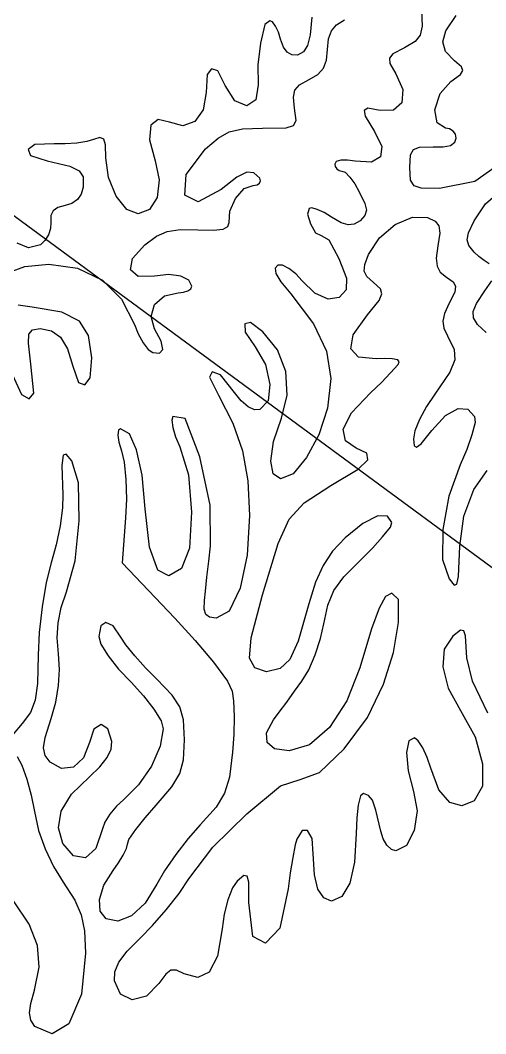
# Model space of a CAD drawing. Header units: metres. Extents: x -276 to 353, y -236 to 239.
# Drawn here: x 107.5 to 172.6, y -219.7 to -78.1 of the extents above; entities that cross this region are included whole.
import ezdxf

# ---------------------------------------------------------------- set-up
doc = ezdxf.new("R2010")
doc.units = ezdxf.units.M
doc.layers.add('Draw', color=2, linetype='CONTINUOUS')
doc.layers.add('Skip', color=1, linetype='CONTINUOUS')

msp = doc.modelspace()

# ---------------------------------------------------------------- linework, layer by layer
at = {"layer": 'draw'}
for p, q in [((148.23, -77.62), (148.01, -80.08)), ((163.6, -76.71), (163.69, -78.9)), ((167.01, -79.52), (168.45, -77.4)), ((141.68, -78.66), (141.08, -81.25)), ((142.38, -78.13), (141.68, -78.66)), ((142.75, -78.29), (142.38, -78.13)), ((143.17, -78.88), (142.75, -78.29)), ((143.57, -79.71), (143.17, -78.88)), ((150.98, -79.52), (151.71, -78.68)), ((151.71, -78.68), (152.82, -78)), ((163.69, -78.9), (163.42, -80.14)), ((143.87, -80.69), (143.57, -79.71)), ((144.26, -81.8), (143.87, -80.69)), ((148.01, -80.08), (147.64, -81.6)), ((150.45, -82.13), (150.58, -80.64)), ((150.58, -80.64), (150.98, -79.52)), ((163.42, -80.14), (162.68, -81.02)), ((166.55, -81.09), (167.01, -79.52)), ((141.08, -81.25), (140.71, -84.27)), ((144.78, -82.54), (144.26, -81.8)), ((147.64, -81.6), (147.06, -82.49)), ((150.31, -83.65), (150.45, -82.13)), ((161.21, -81.9), (159.58, -82.77)), ((162.68, -81.02), (161.21, -81.9)), ((166.94, -82.42), (166.55, -81.09)), ((145.44, -82.91), (144.78, -82.54)), ((146.23, -82.93), (145.44, -82.91)), ((147.06, -82.49), (146.23, -82.93)), ((159.58, -82.77), (159.09, -83.37)), ((159.09, -83.37), (159.14, -84.11)), ((168.2, -83.72), (166.94, -82.42)), ((134.23, -84.85), (133.59, -85.66)), ((135.08, -85.15), (134.23, -84.85)), ((140.71, -84.27), (140.74, -87.1)), ((149.1, -85.62), (149.89, -84.77)), ((149.89, -84.77), (150.31, -83.65)), ((159.14, -84.11), (159.98, -85.54)), ((169.18, -84.55), (168.2, -83.72)), ((169.35, -85.07), (169.18, -84.55)), ((133.59, -85.66), (133.45, -88.17)), ((136.11, -87.19), (135.08, -85.15)), ((146.54, -87.08), (147.86, -86.35)), ((147.86, -86.35), (149.1, -85.62)), ((159.98, -85.54), (160.96, -87.73)), ((167.7, -86.63), (169.03, -85.62)), ((169.03, -85.62), (169.35, -85.07)), ((137.48, -89.31), (136.11, -87.19)), ((140.74, -87.1), (140.4, -89.18)), ((145.87, -87.83), (146.54, -87.08)), ((160.96, -87.73), (160.83, -89.58)), ((166.19, -88.32), (167.7, -86.63)), ((133.45, -88.17), (133.04, -90.57)), ((140.4, -89.18), (139.15, -90.02)), ((145.66, -88.82), (145.87, -87.83)), ((145.84, -90.33), (145.66, -88.82)), ((165.47, -90.57), (166.19, -88.32)), ((133.04, -90.57), (131.87, -92.23)), ((139.15, -90.02), (137.48, -89.31)), ((146.05, -92.05), (145.84, -90.33)), ((156.08, -90.35), (155.58, -90.68)), ((157.81, -90.68), (156.08, -90.35)), ((159.67, -90.63), (157.81, -90.68)), ((160.83, -89.58), (159.67, -90.63)), ((165.77, -92.39), (165.47, -90.57)), ((126.76, -91.91), (125.74, -92.7)), ((128.34, -92.29), (126.76, -91.91)), ((155.58, -90.68), (155.69, -91.47)), ((155.69, -91.47), (157.03, -93.62)), ((125.74, -92.7), (125.55, -94.75)), ((130.19, -92.82), (128.34, -92.29)), ((131.87, -92.23), (130.19, -92.82)), ((136.69, -93.67), (138.55, -93.25)), ((138.55, -93.25), (141.34, -93.13)), ((141.34, -93.13), (144.65, -93.08)), ((144.65, -93.08), (145.67, -92.77)), ((145.67, -92.77), (146.05, -92.05)), ((166.95, -93.13), (165.77, -92.39)), ((167.52, -93.23), (166.95, -93.13)), ((168.01, -93.54), (167.52, -93.23)), ((117.7, -94.71), (116.77, -95.01)), ((118.61, -94.45), (117.7, -94.71)), ((119.13, -94.68), (118.61, -94.45)), ((119.39, -95.45), (119.13, -94.68)), ((125.55, -94.75), (126.34, -97.72)), ((133.37, -96.05), (135.12, -94.52)), ((135.12, -94.52), (136.69, -93.67)), ((157.03, -93.62), (158.02, -95.69)), ((168.33, -93.99), (168.01, -93.54)), ((168.23, -95.12), (168.45, -94.52)), ((168.45, -94.52), (168.33, -93.99)), ((109.51, -95.41), (108.55, -96.11)), ((108.55, -96.11), (108.9, -96.97)), ((112.2, -95.34), (109.51, -95.41)), ((113.76, -95.35), (112.2, -95.34)), ((115.36, -95.22), (113.76, -95.35)), ((116.77, -95.01), (115.36, -95.22)), ((119.45, -97.3), (119.39, -95.45)), ((130.69, -99.61), (133.37, -96.05)), ((158.02, -95.69), (157.83, -97.14)), ((162.05, -96.89), (162.45, -96.12)), ((162.45, -96.12), (163.3, -95.78)), ((163.3, -95.78), (165.2, -95.77)), ((165.2, -95.77), (166.64, -95.76)), ((166.64, -95.76), (167.64, -95.54)), ((167.64, -95.54), (168.23, -95.12)), ((108.9, -96.97), (111.2, -97.69)), ((111.2, -97.69), (114.41, -98.46)), ((119.81, -100.04), (119.45, -97.3)), ((152.29, -97.63), (151.66, -97.82)), ((153.22, -97.6), (152.29, -97.63)), ((154.33, -97.75), (153.22, -97.6)), ((157.83, -97.14), (156.58, -97.88)), ((161.95, -98.63), (162.05, -96.89)), ((114.41, -98.46), (115.71, -99.08)), ((115.71, -99.08), (116.25, -99.95)), ((126.34, -97.72), (126.9, -100.38)), ((151.66, -97.82), (151.45, -98.15)), ((151.45, -98.15), (151.52, -98.52)), ((151.52, -98.52), (151.73, -98.84)), ((151.73, -98.84), (152.05, -99.05)), ((152.05, -99.05), (152.42, -99.13)), ((152.42, -99.13), (152.89, -99.31)), ((156.58, -97.88), (154.33, -97.75)), ((162.07, -100.42), (161.95, -98.63)), ((174.68, -98.04), (171.05, -100.59)), ((116.25, -99.95), (116.27, -101.37)), ((120.89, -102.62), (119.81, -100.04)), ((126.9, -100.38), (126.61, -102.81)), ((130.49, -102.52), (130.69, -99.61)), ((137.75, -99.97), (135.54, -101.7)), ((139.13, -99.29), (137.75, -99.97)), ((140.12, -99.38), (139.13, -99.29)), ((140.95, -100.13), (140.12, -99.38)), ((140.94, -100.83), (141.06, -100.51)), ((141.06, -100.51), (140.95, -100.13)), ((152.89, -99.31), (153.55, -99.98)), ((153.55, -99.98), (154.25, -100.92)), ((162.54, -101.19), (162.07, -100.42)), ((116.27, -101.37), (115.98, -102.35)), ((135.54, -101.7), (132.35, -103.42)), ((137.57, -102.98), (138.79, -101.59)), ((138.79, -101.59), (140.04, -101.13)), ((140.04, -101.13), (140.58, -101.05)), ((140.58, -101.05), (140.94, -100.83)), ((154.25, -100.92), (154.89, -102.03)), ((163.53, -101.52), (162.54, -101.19)), ((166.11, -101.55), (163.53, -101.52)), ((171.05, -100.59), (166.11, -101.55)), ((115.45, -103.12), (114.68, -103.66)), ((115.98, -102.35), (115.45, -103.12)), ((122.39, -104.5), (120.89, -102.62)), ((126.61, -102.81), (125.55, -104.5)), ((132.35, -103.42), (130.49, -102.52)), ((136.76, -104.75), (137.57, -102.98)), ((154.89, -102.03), (155.67, -103.66)), ((172.54, -103.7), (174.32, -102.2)), ((112.07, -104.67), (111.75, -105.35)), ((112.72, -104.21), (112.07, -104.67)), ((113.72, -103.94), (112.72, -104.21)), ((114.68, -103.66), (113.72, -103.94)), ((123.97, -105.13), (122.39, -104.5)), ((125.55, -104.5), (123.97, -105.13)), ((136.68, -106.34), (136.76, -104.75)), ((147.89, -104.35), (147.64, -105.14)), ((148.23, -104.25), (147.89, -104.35)), ((149, -104.5), (148.23, -104.25)), ((149.95, -104.94), (149, -104.5)), ((155.88, -104.62), (155.66, -105.35)), ((155.67, -103.66), (155.88, -104.62)), ((170.96, -106.09), (172.54, -103.7)), ((111.75, -105.35), (111.72, -106.3)), ((147.64, -105.14), (148.06, -106.5)), ((150.98, -105.56), (149.95, -104.94)), ((152.34, -106.35), (150.98, -105.56)), ((154.99, -106.09), (154.16, -106.57)), ((155.66, -105.35), (154.99, -106.09)), ((159.92, -106.6), (162.32, -105.57)), ((162.32, -105.57), (164.43, -105.62)), ((164.43, -105.62), (165.48, -106.12)), ((165.48, -106.12), (166.01, -106.78)), ((170.17, -107.78), (170.96, -106.09)), ((111.68, -107.16), (111.39, -108.06)), ((111.72, -106.3), (111.68, -107.16)), ((126.5, -108.25), (128.03, -107.58)), ((128.03, -107.58), (129.82, -107.3)), ((129.82, -107.3), (132.3, -107.34)), ((132.3, -107.34), (134.5, -107.41)), ((134.5, -107.41), (135.83, -107.27)), ((135.83, -107.27), (136.5, -106.9)), ((136.5, -106.9), (136.68, -106.34)), ((148.06, -106.5), (148.78, -107.75)), ((153.33, -106.66), (152.34, -106.35)), ((154.16, -106.57), (153.33, -106.66)), ((157.72, -108.45), (159.92, -106.6)), ((166.01, -106.78), (166.14, -107.8)), ((110.9, -108.86), (110.28, -109.43)), ((111.39, -108.06), (110.9, -108.86)), ((124.89, -109.42), (126.5, -108.25)), ((148.78, -107.75), (149.53, -108.13)), ((149.53, -108.13), (150.63, -108.74)), ((150.63, -108.74), (152.02, -111.33)), ((156.19, -110.79), (157.72, -108.45)), ((166.14, -107.8), (165.88, -109.6)), ((169.97, -108.76), (170.17, -107.78)), ((170.2, -109.55), (169.97, -108.76)), ((108.63, -109.85), (107.02, -109.2)), ((110.28, -109.43), (108.63, -109.85)), ((123.14, -111.36), (124.89, -109.42)), ((165.88, -109.6), (165.66, -111.31)), ((170.94, -110.47), (170.2, -109.55)), ((122.89, -112.95), (123.14, -111.36)), ((152.02, -111.33), (153.1, -114.11)), ((155.64, -112.21), (156.19, -110.79)), ((165.66, -111.31), (165.77, -112.44)), ((171.59, -111.07), (170.94, -110.47)), ((172.33, -111.63), (171.59, -111.07)), ((173.04, -112.09), (172.33, -111.63)), ((105.46, -113.43), (108.1, -112.45)), ((108.1, -112.45), (111.44, -112.13)), ((111.44, -112.13), (115.48, -112.7)), ((115.48, -112.7), (118.95, -114.36)), ((123.97, -113.87), (122.89, -112.95)), ((143.48, -112.28), (143.11, -112.72)), ((143.11, -112.72), (143.22, -113.47)), ((144.14, -112.29), (143.48, -112.28)), ((145.04, -112.75), (144.14, -112.29)), ((146.01, -113.5), (145.04, -112.75)), ((155.57, -113.12), (155.64, -112.21)), ((155.94, -113.87), (155.57, -113.12)), ((165.77, -112.44), (166.22, -113.27)), ((166.22, -113.27), (167.07, -113.94)), ((118.95, -114.36), (121.64, -117.04)), ((126.25, -113.82), (123.97, -113.87)), ((128.26, -113.61), (126.25, -113.82)), ((129.93, -113.82), (128.26, -113.61)), ((131.04, -114.39), (129.93, -113.82)), ((131.45, -115.23), (131.04, -114.39)), ((143.22, -113.47), (143.92, -114.63)), ((143.92, -114.63), (145.3, -116.31)), ((146.91, -114.48), (146.01, -113.5)), ((148.67, -116.19), (146.91, -114.48)), ((153.1, -114.11), (153.05, -115.72)), ((156.86, -114.69), (155.94, -113.87)), ((157.86, -115.58), (156.86, -114.69)), ((167.07, -113.94), (168.03, -114.6)), ((168.03, -114.6), (168.35, -115.21)), ((172.46, -115.89), (173.42, -114.48)), ((129.57, -116.13), (130.29, -116.06)), ((130.29, -116.06), (130.89, -115.86)), ((130.89, -115.86), (131.31, -115.57)), ((131.31, -115.57), (131.45, -115.23)), ((153.05, -115.72), (152.05, -116.81)), ((158.06, -116.29), (157.86, -115.58)), ((168.23, -116.04), (167.46, -117.6)), ((168.35, -115.21), (168.23, -116.04)), ((171.27, -117.63), (172.46, -115.89)), ((121.64, -117.04), (123.43, -120.57)), ((126.26, -117.79), (127.65, -116.57)), ((127.65, -116.57), (129.57, -116.13)), ((145.3, -116.31), (148.48, -120.49)), ((150.52, -117.02), (148.67, -116.19)), ((152.05, -116.81), (150.52, -117.02)), ((156.03, -119.21), (157.66, -117.2)), ((157.66, -117.2), (158.06, -116.29)), ((109.14, -118.14), (107.18, -117.86)), ((113.29, -118.86), (109.14, -118.14)), ((115.73, -120.11), (113.29, -118.86)), ((125.76, -119.48), (126.26, -117.79)), ((167.46, -117.6), (166.8, -119.02)), ((170.81, -118.74), (171.27, -117.63)), ((170.87, -119.64), (170.81, -118.74)), ((117.02, -122.13), (115.73, -120.11)), ((126.26, -121.19), (125.76, -119.48)), ((139.66, -120.28), (138.87, -120.5)), ((141.4, -121.59), (139.66, -120.28)), ((154.05, -122.01), (156.03, -119.21)), ((166.8, -119.02), (166.57, -120.1)), ((166.57, -120.1), (166.72, -121.08)), ((171.41, -120.58), (170.87, -119.64)), ((108.68, -121.92), (109.19, -121.34)), ((109.19, -121.34), (110.23, -121.13)), ((110.23, -121.13), (111.82, -121.45)), ((111.82, -121.45), (113.08, -122.36)), ((123.43, -120.57), (123.96, -121.9)), ((127.18, -122.91), (126.26, -121.19)), ((138.87, -120.5), (138.91, -121.63)), ((138.91, -121.63), (140.33, -123.71)), ((143.46, -124.13), (141.4, -121.59)), ((148.48, -120.49), (150.29, -124.29)), ((166.72, -121.08), (167.24, -122.17)), ((172.65, -121.68), (171.41, -120.58)), ((108.59, -123.16), (108.68, -121.92)), ((108.95, -126.13), (108.59, -123.16)), ((113.08, -122.36), (114.06, -123.97)), ((117.45, -125.25), (117.02, -122.13)), ((123.96, -121.9), (124.64, -123.12)), ((124.64, -123.12), (125.36, -124.07)), ((127.39, -124.07), (127.18, -122.91)), ((153.72, -123.98), (154.05, -122.01)), ((167.24, -122.17), (168.15, -124.05)), ((114.06, -123.97), (114.83, -126.38)), ((125.36, -124.07), (125.99, -124.51)), ((125.99, -124.51), (126.94, -124.58)), ((126.94, -124.58), (127.39, -124.07)), ((140.33, -123.71), (141.75, -126.18)), ((144.63, -127.16), (143.46, -124.13)), ((150.29, -124.29), (150.9, -128.1)), ((154.79, -125.13), (153.72, -123.98)), ((168.15, -124.05), (168.25, -125.53)), ((117.26, -128.01), (117.45, -125.25)), ((157.24, -125.37), (154.79, -125.13)), ((158.47, -125.32), (157.24, -125.37)), ((159.5, -125.39), (158.47, -125.32)), ((160.26, -125.53), (159.5, -125.39)), ((160.45, -125.78), (160.26, -125.53)), ((160.3, -126.17), (160.45, -125.78)), ((168.25, -125.53), (167.53, -127.23)), ((105.83, -126.38), (107.64, -130.34)), ((109.36, -130.16), (108.95, -126.13)), ((114.83, -126.38), (115.6, -128.66)), ((134.32, -127.21), (133.93, -127.94)), ((135.47, -127.62), (134.32, -127.21)), ((141.75, -126.18), (142.37, -128.94)), ((144.81, -130.43), (144.63, -127.16)), ((157.98, -128.66), (159.27, -127.33)), ((159.27, -127.33), (160.3, -126.17)), ((167.53, -127.23), (165.45, -130.29)), ((115.6, -128.66), (116.5, -129.01)), ((116.5, -129.01), (117.26, -128.01)), ((133.93, -127.94), (135.21, -130.46)), ((137.41, -130.08), (135.47, -127.62)), ((150.9, -128.1), (150.42, -132.25)), ((156.45, -130.13), (157.98, -128.66)), ((108.7, -130.94), (109.36, -130.16)), ((138.38, -131.26), (137.41, -130.08)), ((142.37, -128.94), (142.12, -131.26)), ((153.79, -132.93), (156.45, -130.13)), ((107.64, -130.34), (108.7, -130.94)), ((135.21, -130.46), (137.21, -134.38)), ((139.35, -132.08), (138.38, -131.26)), ((142.12, -131.26), (140.98, -132.47)), ((144, -133.66), (144.81, -130.43)), ((165.45, -130.29), (164.3, -132.02)), ((140.24, -132.5), (139.35, -132.08)), ((140.98, -132.47), (140.24, -132.5)), ((150.42, -132.25), (149.21, -135.97)), ((152.64, -135.19), (153.79, -132.93)), ((164.3, -132.02), (163.33, -133.83)), ((166.95, -133.31), (168.7, -132.29)), ((168.7, -132.29), (170.07, -132.4)), ((170.07, -132.4), (171.02, -133.45)), ((128.82, -133.42), (128.64, -133.92)), ((128.64, -133.92), (128.8, -134.97)), ((130.55, -133.72), (128.82, -133.42)), ((132.56, -139.08), (130.55, -133.72)), ((137.21, -134.38), (138.53, -138.25)), ((142.88, -136.92), (144, -133.66)), ((163.33, -133.83), (162.65, -135.45)), ((165.03, -135.38), (166.95, -133.31)), ((171.08, -134.26), (170.63, -135.97)), ((171.02, -133.45), (171.08, -134.26)), ((121.18, -135.35), (121.12, -136.02)), ((121.46, -135.13), (121.18, -135.35)), ((122.72, -135.83), (121.46, -135.13)), ((123.74, -138.11), (122.72, -135.83)), ((128.8, -134.97), (129.18, -136.27)), ((152.95, -136.81), (152.64, -135.19)), ((162.65, -135.45), (162.46, -136.53)), ((163.52, -137.24), (165.03, -135.38)), ((121.12, -136.02), (121.27, -137.01)), ((121.27, -137.01), (121.63, -138.22)), ((129.18, -136.27), (129.77, -137.67)), ((142.5, -139.65), (142.88, -136.92)), ((149.21, -135.97), (147.51, -139.18)), ((154.45, -137.84), (152.95, -136.81)), ((162.46, -136.53), (162.57, -137.53)), ((162.91, -137.71), (163.52, -137.24)), ((170.63, -135.97), (169.92, -138.02)), ((113.9, -138.7), (113.45, -138.84)), ((114.66, -139.62), (113.9, -138.7)), ((121.63, -138.22), (122.01, -139.83)), ((124.52, -141.64), (123.74, -138.11)), ((129.77, -137.67), (130.98, -141.59)), ((138.53, -138.25), (139.28, -142.42)), ((155.94, -138.57), (154.45, -137.84)), ((156.09, -139.49), (155.94, -138.57)), ((162.57, -137.53), (162.91, -137.71)), ((169.92, -138.02), (168.99, -140.2)), ((113.45, -138.84), (113.28, -140.3)), ((115.6, -142.68), (114.66, -139.62)), ((122.01, -139.83), (122.24, -142.25)), ((134.01, -145.84), (132.56, -139.08)), ((142.85, -141.45), (142.5, -139.65)), ((147.51, -139.18), (145.62, -141.43)), ((154.74, -140.79), (156.09, -139.49)), ((113.28, -140.3), (113.42, -144.36)), ((130.98, -141.59), (131.42, -146.82)), ((143.87, -142.13), (142.85, -141.45)), ((145.62, -141.43), (143.87, -142.13)), ((150.91, -143.06), (154.74, -140.79)), ((168.99, -140.2), (167.41, -144.56)), ((170.91, -143.62), (172.77, -140.99)), ((115.68, -148.01), (115.6, -142.68)), ((122.24, -142.25), (122.31, -144.97)), ((124.95, -146.34), (124.52, -141.64)), ((139.28, -142.42), (139.54, -147.25)), ((113.42, -144.36), (113.37, -146.19)), ((147.18, -145.5), (150.91, -143.06)), ((169.53, -147.35), (170.91, -143.62)), ((122.31, -144.97), (122.2, -147.6)), ((134.08, -151.52), (134.01, -145.84)), ((145.09, -147.78), (147.18, -145.5)), ((167.41, -144.56), (166.57, -149.22)), ((113.37, -146.19), (113.02, -148.69)), ((125.52, -151.71), (124.95, -146.34)), ((131.42, -146.82), (131.15, -151.82)), ((139.54, -147.25), (139.22, -152.79)), ((115.13, -153.61), (115.68, -148.01)), ((122.2, -147.6), (121.7, -153.9)), ((143.52, -151.16), (145.09, -147.78)), ((155.38, -148.36), (152.89, -150.38)), ((157.49, -147.3), (155.38, -148.36)), ((158.84, -147.35), (157.49, -147.3)), ((159.45, -148.26), (158.84, -147.35)), ((159.23, -148.9), (159.45, -148.26)), ((168.94, -151.53), (169.53, -147.35)), ((113.02, -148.69), (112.47, -151.38)), ((158.15, -150.26), (159.23, -148.9)), ((166.57, -149.22), (166.53, -153.4)), ((112.47, -151.38), (111.79, -153.86)), ((133.84, -153.66), (134.08, -151.52)), ((141.34, -158.36), (143.52, -151.16)), ((152.89, -150.38), (151.14, -152.24)), ((156.73, -151.84), (158.15, -150.26)), ((126.7, -154.91), (125.52, -151.71)), ((131.15, -151.82), (130.01, -154.69)), ((139.22, -152.79), (138.2, -157.43)), ((151.14, -152.24), (149.81, -154.24)), ((155.04, -153.51), (156.73, -151.84)), ((168.75, -155.78), (168.94, -151.53)), ((111.79, -153.86), (111.09, -156.61)), ((113.93, -157.93), (115.13, -153.61)), ((121.7, -153.9), (129.07, -161.59)), ((133.58, -155.86), (133.84, -153.66)), ((149.81, -154.24), (148.74, -156.6)), ((152.73, -155.85), (155.04, -153.51)), ((166.53, -153.4), (167.45, -156.13)), ((128.26, -155.68), (126.7, -154.91)), ((130.01, -154.69), (128.26, -155.68)), ((111.09, -156.61), (110.5, -160.03)), ((133.36, -157.83), (133.58, -155.86)), ((148.74, -156.6), (147.81, -159.62)), ((151.34, -157.75), (152.73, -155.85)), ((167.45, -156.13), (168.16, -156.98)), ((168.16, -156.98), (168.55, -156.88)), ((168.55, -156.88), (168.75, -155.78)), ((113.18, -160.12), (113.93, -157.93)), ((133.22, -159.13), (133.36, -157.83)), ((138.2, -157.43), (136.68, -160.62)), ((139.78, -164.34), (141.34, -158.36)), ((150.49, -159.77), (151.34, -157.75)), ((158.55, -158.59), (157.67, -160.19)), ((159.42, -158.13), (158.55, -158.59)), ((160.37, -158.99), (159.42, -158.13)), ((133.18, -160.34), (133.22, -159.13)), ((147.81, -159.62), (146.34, -164.8)), ((149.92, -162.4), (150.49, -159.77)), ((160.36, -162.2), (160.37, -158.99)), ((110.5, -160.03), (110.11, -163.59)), ((112.75, -162.24), (113.18, -160.12)), ((133.42, -161.08), (133.18, -160.34)), ((133.95, -161.49), (133.42, -161.08)), ((136.68, -160.62), (134.85, -161.63)), ((157.67, -160.19), (156.6, -163.1)), ((112.62, -164.37), (112.75, -162.24)), ((118.71, -162.7), (118.45, -164.16)), ((119.44, -162.2), (118.71, -162.7)), ((120.46, -162.7), (119.44, -162.2)), ((121.53, -164.28), (120.46, -162.7)), ((129.07, -161.59), (131.94, -164.72)), ((134.85, -161.63), (133.95, -161.49)), ((149.48, -164.47), (149.92, -162.4)), ((159.66, -166.39), (160.36, -162.2)), ((110.11, -163.59), (109.97, -166.79)), ((118.45, -164.16), (118.72, -165.22)), ((156.6, -163.1), (154.95, -168.56)), ((167.95, -164.13), (166.78, -165.92)), ((169.06, -163.3), (167.95, -164.13)), ((169.5, -163.39), (169.06, -163.3)), ((169.73, -164.06), (169.5, -163.39)), ((169.95, -167.13), (169.73, -164.06)), ((112.79, -166.59), (112.62, -164.37)), ((118.72, -165.22), (119.77, -166.89)), ((122.22, -165.35), (121.53, -164.28)), ((123.48, -166.88), (122.22, -165.35)), ((131.94, -164.72), (134.47, -167.76)), ((139.51, -167.18), (139.78, -164.34)), ((146.34, -164.8), (145.17, -167.39)), ((148.73, -166.72), (149.48, -164.47)), ((109.97, -166.79), (109.87, -170.72)), ((112.94, -168.76), (112.79, -166.59)), ((119.77, -166.89), (121.22, -168.75)), ((124.99, -168.55), (123.48, -166.88)), ((147.81, -168.83), (148.73, -166.72)), ((158.29, -170.84), (159.66, -166.39)), ((166.78, -165.92), (166.56, -168.41)), ((134.47, -167.76), (136.44, -170.4)), ((140.25, -168.57), (139.51, -167.18)), ((145.17, -167.39), (143.8, -168.66)), ((166.56, -168.41), (167.34, -171.37)), ((170.71, -170.42), (169.95, -167.13)), ((112.82, -171.03), (112.94, -168.76)), ((121.22, -168.75), (122.95, -170.57)), ((126.56, -170.12), (124.99, -168.55)), ((141.91, -169.13), (140.25, -168.57)), ((143.8, -168.66), (141.91, -169.13)), ((146.86, -170.4), (147.81, -168.83)), ((154.95, -168.56), (153.15, -173.18)), ((109.87, -170.72), (109.54, -173.07)), ((112.43, -173.35), (112.82, -171.03)), ((122.95, -170.57), (124.71, -172.44)), ((128.73, -172.36), (126.56, -170.12)), ((136.44, -170.4), (137.08, -171.8)), ((145.84, -171.8), (146.86, -170.4)), ((156.01, -175.51), (158.29, -170.84)), ((172.86, -174.9), (170.71, -170.42)), ((124.71, -172.44), (126.16, -174.31)), ((129.8, -174), (128.73, -172.36)), ((137.08, -171.8), (137.29, -173.15)), ((144.73, -173.33), (145.84, -171.8)), ((167.34, -171.37), (169.06, -174.5)), ((109.54, -173.07), (108.87, -174.77)), ((111.79, -175.63), (112.43, -173.35)), ((130.3, -175.82), (129.8, -174)), ((137.29, -173.15), (137.36, -175.34)), ((143.68, -174.76), (144.73, -173.33)), ((153.15, -173.18), (150.71, -176.88)), ((108.87, -174.77), (107.71, -176.34)), ((126.16, -174.31), (127.17, -175.97)), ((137.36, -175.34), (137.32, -177.85)), ((142.89, -175.83), (143.68, -174.76)), ((152.77, -179.89), (156.01, -175.51)), ((169.06, -174.5), (171.08, -178.21)), ((107.71, -176.34), (106.45, -177.81)), ((110.95, -178.3), (111.79, -175.63)), ((118.76, -176.49), (117.77, -177.11)), ((119.7, -177.05), (118.76, -176.49)), ((127.17, -175.97), (127.45, -177.09)), ((130.45, -178.61), (130.3, -175.82)), ((141.91, -177.64), (142.89, -175.83)), ((150.71, -176.88), (147.92, -179.3)), ((110.72, -179.75), (110.95, -178.3)), ((117.77, -177.11), (117.13, -178.96)), ((120.25, -178.84), (119.7, -177.05)), ((127.45, -177.09), (127.04, -179.51)), ((137.32, -177.85), (137.16, -180.34)), ((141.99, -178.99), (141.91, -177.64)), ((162.62, -178.35), (161.81, -178.73)), ((163.14, -178.74), (162.62, -178.35)), ((171.08, -178.21), (172.14, -181.94)), ((110.95, -180.78), (110.72, -179.75)), ((117.13, -178.96), (116.3, -181.11)), ((120.16, -179.91), (120.25, -178.84)), ((127.04, -179.51), (125.81, -182.27)), ((130.29, -181.39), (130.45, -178.61)), ((143.04, -179.85), (141.99, -178.99)), ((147.92, -179.3), (145.08, -180.13)), ((161.81, -178.73), (161.48, -180.39)), ((163.77, -179.75), (163.14, -178.74)), ((164.38, -181.08), (163.77, -179.75)), ((107.01, -180.92), (107.66, -182.13)), ((111.64, -181.75), (110.95, -180.78)), ((116.3, -181.11), (114.9, -182.42)), ((118.59, -182.39), (119.61, -181.1)), ((119.61, -181.1), (120.16, -179.91)), ((137.16, -180.34), (136.71, -183.83)), ((145.08, -180.13), (143.04, -179.85)), ((149.34, -183.17), (152.77, -179.89)), ((161.48, -180.39), (161.71, -182.94)), ((164.87, -182.58), (164.38, -181.08)), ((107.66, -182.13), (108.36, -184.09)), ((113.23, -182.63), (111.64, -181.75)), ((114.9, -182.42), (113.23, -182.63)), ((117.13, -183.76), (118.59, -182.39)), ((125.81, -182.27), (124.02, -184.9)), ((129.76, -183.33), (130.29, -181.39)), ((166.03, -185.58), (164.87, -182.58)), ((172.14, -181.94), (172.12, -185.09)), ((108.36, -184.09), (108.99, -186.36)), ((114.64, -186.22), (117.13, -183.76)), ((128.65, -185.17), (129.76, -183.33)), ((136.71, -183.83), (136.03, -186.06)), ((146.6, -184.13), (149.34, -183.17)), ((161.71, -182.94), (162.49, -185.81)), ((124.02, -184.9), (121.92, -186.97)), ((126.45, -187.74), (128.65, -185.17)), ((139.13, -188.94), (143.88, -185.03)), ((143.88, -185.03), (146.6, -184.13)), ((172.12, -185.09), (170.97, -187.11)), ((108.99, -186.36), (109.45, -188.64)), ((113.2, -188.6), (114.64, -186.22)), ((136.03, -186.06), (134.84, -188)), ((155.07, -186.43), (154.74, -187.73)), ((155.48, -186.13), (155.07, -186.43)), ((156.18, -186.38), (155.48, -186.13)), ((156.71, -187.06), (156.18, -186.38)), ((162.49, -185.81), (162.96, -188.51)), ((167.53, -187.37), (166.03, -185.58)), ((120.91, -187.89), (119.99, -189)), ((121.92, -186.97), (120.91, -187.89)), ((124.91, -189.49), (126.45, -187.74)), ((134.84, -188), (132.63, -190.5)), ((154.74, -187.73), (154.52, -189.51)), ((157.2, -188.44), (156.71, -187.06)), ((169.22, -187.84), (167.53, -187.37)), ((170.97, -187.11), (169.22, -187.84)), ((109.45, -188.64), (110.03, -191.26)), ((112.82, -190.89), (113.2, -188.6)), ((119.99, -189), (119.29, -190.12)), ((123.62, -191.13), (124.91, -189.49)), ((134.41, -193.62), (139.13, -188.94)), ((154.52, -189.51), (154.45, -191.69)), ((157.88, -191.38), (157.2, -188.44)), ((162.96, -188.51), (162.56, -191.3)), ((113.43, -193.09), (112.82, -190.89)), ((118.96, -191.06), (118.04, -193.78)), ((119.29, -190.12), (118.96, -191.06)), ((122.64, -192.55), (123.62, -191.13)), ((132.63, -190.5), (130.96, -192.39)), ((110.03, -191.26), (110.93, -193.85)), ((122.45, -193.2), (122.64, -192.55)), ((130.96, -192.39), (129.21, -194.64)), ((146.14, -192.47), (145.91, -193.3)), ((146.89, -191.3), (146.14, -192.47)), ((147.66, -191.27), (146.89, -191.3)), ((148.27, -192.39), (147.66, -191.27)), ((148.45, -194.54), (148.27, -192.39)), ((154.45, -191.69), (154.23, -195.7)), ((158.22, -192.43), (157.88, -191.38)), ((158.75, -193.32), (158.22, -192.43)), ((162.56, -191.3), (161.49, -193.39)), ((110.93, -193.85), (112.09, -196.3)), ((114.92, -194.84), (113.43, -193.09)), ((118.04, -193.78), (116.57, -195.09)), ((121.86, -194.73), (122.32, -193.78)), ((122.32, -193.78), (122.45, -193.2)), ((131.06, -198.03), (134.41, -193.62)), ((145.91, -193.3), (145.57, -195.07)), ((159.37, -193.92), (158.75, -193.32)), ((159.99, -194.13), (159.37, -193.92)), ((161.49, -193.39), (159.99, -194.13)), ((116.57, -195.09), (114.92, -194.84)), ((121.21, -195.8), (121.86, -194.73)), ((129.21, -194.64), (127.65, -196.91)), ((145.57, -195.07), (145.23, -197.19)), ((148.6, -197.45), (148.45, -194.54)), ((112.09, -196.3), (113.47, -198.51)), ((120.45, -196.85), (121.21, -195.8)), ((154.23, -195.7), (153.55, -198.65)), ((119.16, -198.9), (120.45, -196.85)), ((127.65, -196.91), (126.57, -198.8)), ((129.67, -200.06), (131.06, -198.03)), ((138.75, -197.55), (137.81, -198.34)), ((139.2, -197.66), (138.75, -197.55)), ((139.41, -198.48), (139.2, -197.66)), ((145.23, -197.19), (144.93, -199.44)), ((149.09, -199.48), (148.6, -197.45)), ((113.47, -198.51), (115.09, -201.02)), ((118.53, -200.9), (119.16, -198.9)), ((126.57, -198.8), (124.92, -201.43)), ((137.14, -199.31), (136.51, -200.98)), ((137.81, -198.34), (137.14, -199.31)), ((139.45, -201.35), (139.41, -198.48)), ((144.93, -199.44), (143.76, -204.94)), ((149.91, -200.69), (149.09, -199.48)), ((153.55, -198.65), (152.46, -200.48)), ((115.09, -201.02), (116, -203.08)), ((118.64, -202.56), (118.53, -200.9)), ((127.86, -202.35), (129.67, -200.06)), ((136.51, -200.98), (135.99, -202.98)), ((151.02, -201.13), (149.91, -200.69)), ((152.46, -200.48), (151.02, -201.13)), ((108.72, -204.37), (106.53, -201.12)), ((124.92, -201.43), (123.03, -203.22)), ((125.95, -204.56), (127.86, -202.35)), ((140.01, -206.08), (139.45, -201.35)), ((116, -203.08), (116.45, -205.32)), ((119.46, -203.63), (118.64, -202.56)), ((121.13, -203.97), (119.46, -203.63)), ((123.03, -203.22), (121.13, -203.97)), ((135.99, -202.98), (135.68, -205.03)), ((109.89, -207.37), (108.72, -204.37)), ((116.45, -205.32), (116.59, -208.4)), ((124.23, -206.3), (125.95, -204.56)), ((135.68, -205.03), (135.04, -208.82)), ((143.76, -204.94), (141.76, -207.03)), ((122.41, -208.13), (124.23, -206.3)), ((141.76, -207.03), (140.01, -206.08)), ((110.11, -210.37), (109.89, -207.37)), ((121.27, -209.66), (122.41, -208.13)), ((116.59, -208.4), (116.02, -214.17)), ((135.04, -208.82), (133.9, -211.07)), ((109.45, -213.61), (110.11, -210.37)), ((120.7, -211.01), (121.27, -209.66)), ((128.53, -210.81), (127.8, -211.34)), ((129.31, -210.8), (128.53, -210.81)), ((130.39, -211.32), (129.31, -210.8)), ((120.62, -212.3), (120.7, -211.01)), ((121.47, -214.15), (120.62, -212.3)), ((127.8, -211.34), (126.82, -212.68)), ((132.32, -211.84), (130.39, -211.32)), ((133.9, -211.07), (132.32, -211.84)), ((108.92, -215.47), (109.45, -213.61)), ((126.82, -212.68), (125.1, -214.42)), ((116.02, -214.17), (114.27, -218.3)), ((123.11, -214.95), (121.47, -214.15)), ((125.1, -214.42), (123.11, -214.95)), ((108.77, -216.76), (108.92, -215.47)), ((108.95, -217.76), (108.77, -216.76)), ((109.48, -218.67), (108.95, -217.76)), ((111.9, -219.68), (109.48, -218.67)), ((114.27, -218.3), (111.9, -219.68))]:
    msp.add_line(p, q, dxfattribs=at)
at = {"layer": 'skip'}
msp.add_line((22.6, -43.67), (230.95, -196.74), dxfattribs=at)

doc.saveas('drawing.dxf')
